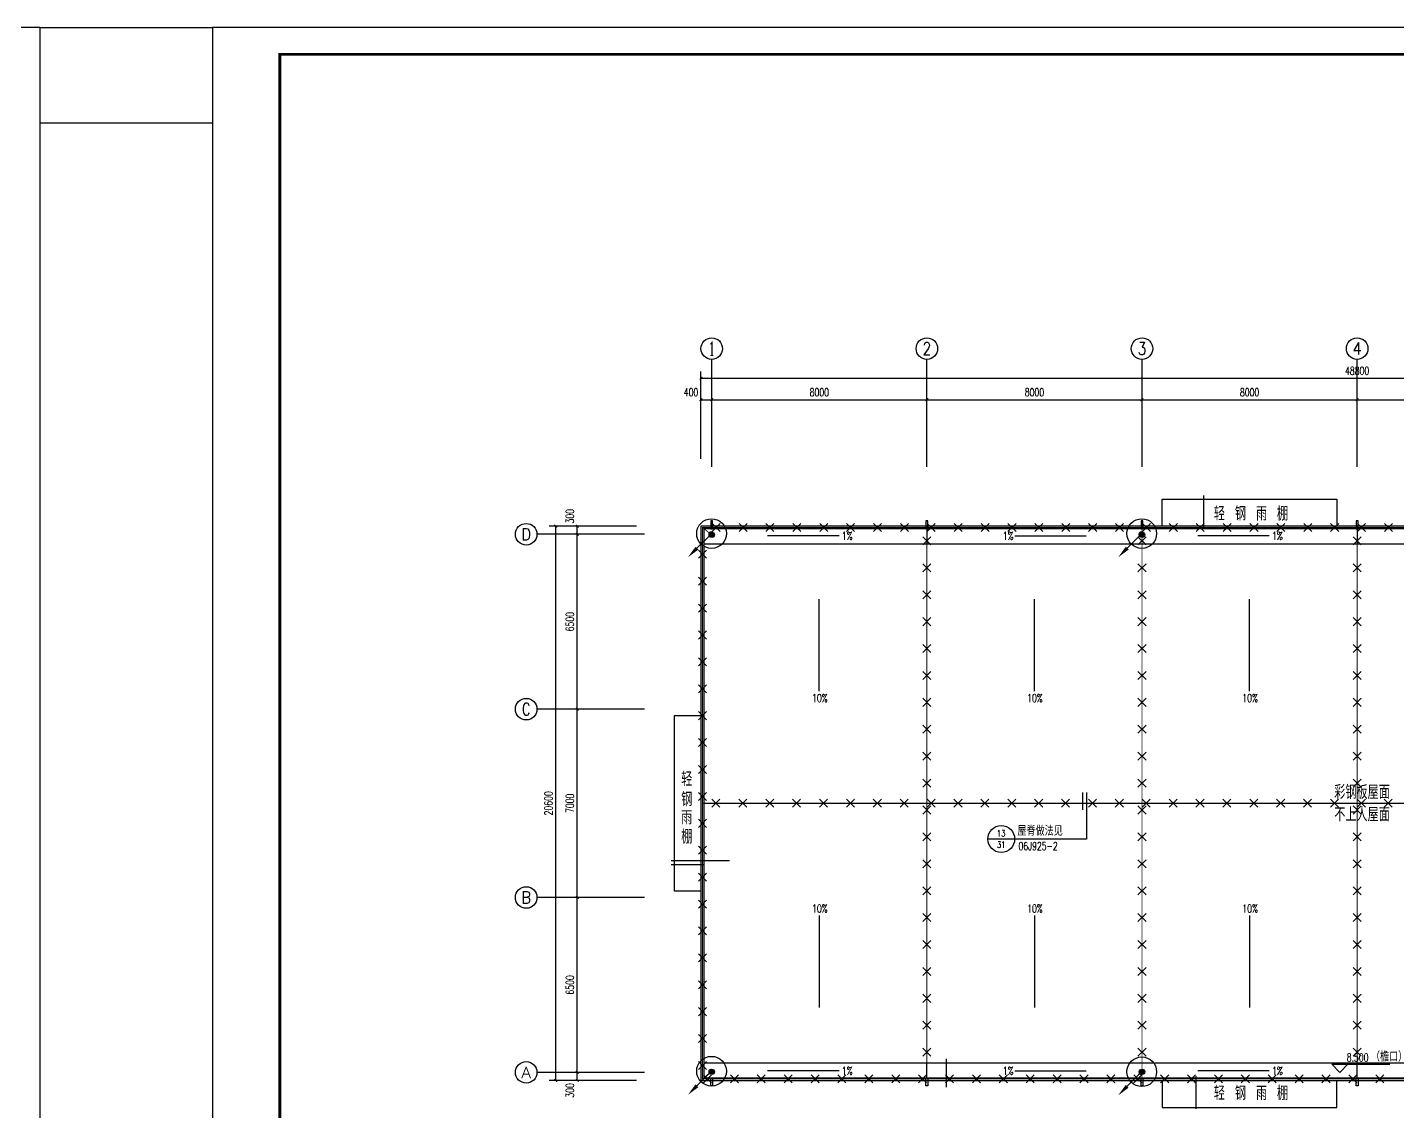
# Model space of a CAD drawing. Extents: x 1234595 to 2088511, y -80443 to 75292.
# Drawn here: x 1612292 to 1663244, y -41493 to -1201 of the extents above; entities that cross this region are included whole.
import ezdxf
from ezdxf.enums import TextEntityAlignment as Align

# ---------------------------------------------------------------- set-up
doc = ezdxf.new("R2010")
doc.units = 0
doc.header["$LTSCALE"] = 1000
doc.header["$MEASUREMENT"] = 0
doc.layers.get('0').update_dxf_attribs({"linetype": 'CONTINUOUS'})
doc.layers.get('Defpoints').update_dxf_attribs({"linetype": 'CONTINUOUS'})
doc.layers.add('_0', color=7, linetype='CONTINUOUS', lineweight=25)
for name, color, linetype in [('AXIS_TEXT', 7, 'CONTINUOUS'), ('LWIRE', 4, 'CONTINUOUS'), ('PUB_TITLE', 4, 'CONTINUOUS'), ('WIRE-避雷', 4, 'CONTINUOUS'), ('建筑底图', 251, 'CONTINUOUS')]:
    doc.layers.add(name, color=color, linetype=linetype)
doc.styles.add('_HZTXT', font='txt.shx', dxfattribs={"width": 0.8, "bigfont": 'HZTXT.shx'})
doc.styles.add('_TCH_AXIS', font='COMPLEX', dxfattribs={"bigfont": 'GBCBIG'})
doc.styles.add('_TCH_DIM', font='SIMPLEX', dxfattribs={"bigfont": 'GBCBIG'})
doc.styles.add('_TCH_DIM_T3', font='SIMPLEX', dxfattribs={"width": 0.705882, "bigfont": 'GBCBIG'})
doc.styles.add('_TCH_LABEL', font='COMPLEX', dxfattribs={"bigfont": 'GBCBIG'})
doc.styles.add('COMPLEX', font='COMPLEX')
doc.styles.get("Standard").update_dxf_attribs({"font": 'GBENOR', "bigfont": 'GBCBIG'})
doc.dimstyles.new('_TCH_ARCH&&100', dxfattribs={"dimtxt": 297.5, "dimasz": 100, "dimexe": 250, "dimexo": 300, "dimgap": 126.25, "dimtad": 1, "dimdec": 0, "dimzin": 0, "dimdsep": 46, "dimtxsty": '_TCH_DIM_T3', "dimblk": 'ARCHTICK', "dimcen": 0.09, "dimclrt": 7, "dimazin": 2, "dimtfac": 1, "dimtdec": 0, "dimtix": 1, "dimtmove": 2, "dimatfit": 3, "dimfxl": 0, "dimtolj": 1, "dimtzin": 0, "dimarcsym": 0})

# ---------------------------------------------------------------- blocks, each defined once
blk = doc.blocks.new('$TelecSys$00000009')
for p, q in [((-0.5, 0.5), (0.5, -0.5)), ((0.5, 0.5), (-0.5, -0.5))]:
    blk.add_line(p, q)
blk = doc.blocks.new('$TelecSys$00000080')
for p, q in [((-0.7, -0.7), (0, 0)), ((0.104, 0.104), (0.104, 0.104)), ((-0.104, -0.104), (-0.104, -0.104))]:
    blk.add_line(p, q)
at = {"const_width": 0.142}
blk.add_lwpolyline([(0.071, 0, 1), (-0.071, 0, 1)], format="xyb", close=True, dxfattribs=at)
blk.add_solid([(-0.63, -0.77), (-0.77, -0.63), (-1.15, -1.15)])
at = {"width": 0.8, "flags": 9}
blk.add_attdef('A', (0, 0), '', height=0.00002, rotation=180, dxfattribs=at)
blk = doc.blocks.new('_ArchTick')
at = {"color": 0, "linetype": 'ByBlock', "const_width": 0.4}
blk.add_lwpolyline([(-0.5, -0.5), (0.5, 0.5)], dxfattribs=at)
blk = doc.blocks.new('*D55')
at = {"layer": 'Defpoints', "color": 0, "transparency": 16777216}
for p in [(1632740, -40037), (1635240, -40037), (1635240, -40337)]:
    blk.add_point(p, dxfattribs=at)
at = {"layer": '建筑底图', "color": 0, "lineweight": -2, "transparency": 16777216}
for p, q in [((1634940, -40037), (1632490, -40037)), ((1632740, -40337), (1632740, -40037)), ((1634940, -40337), (1632490, -40337))]:
    blk.add_line(p, q, dxfattribs=at)
at = {"layer": '建筑底图', "color": 0, "lineweight": -2, "transparency": 16777216, "xscale": 100, "yscale": 100, "zscale": 100}
for p, rotation in [((1632740, -40037), 90), ((1632740, -40337), 270)]:
    blk.add_blockref('_ArchTick', p, dxfattribs=dict(at, rotation=rotation))
at = {"layer": '建筑底图', "color": 7, "transparency": 16777216, "insert": (1632465, -40707), "char_height": 297.5, "attachment_point": 5, "rotation": 90, "style": '_TCH_DIM_T3'}
blk.add_mtext('\\A1;300', dxfattribs=at)
blk = doc.blocks.new('*D56')
at = {"layer": 'Defpoints', "color": 0, "transparency": 16777216}
for p in [(1632740, -33537), (1635240, -33537), (1635240, -40037)]:
    blk.add_point(p, dxfattribs=at)
at = {"layer": '建筑底图', "color": 0, "lineweight": -2, "transparency": 16777216}
for p, q in [((1634940, -33537), (1632490, -33537)), ((1632740, -40037), (1632740, -33537)), ((1634940, -40037), (1632490, -40037))]:
    blk.add_line(p, q, dxfattribs=at)
at = {"layer": '建筑底图', "color": 0, "lineweight": -2, "transparency": 16777216, "xscale": 100, "yscale": 100, "zscale": 100}
for p, rotation in [((1632740, -33537), 90), ((1632740, -40037), 270)]:
    blk.add_blockref('_ArchTick', p, dxfattribs=dict(at, rotation=rotation))
at = {"layer": '建筑底图', "color": 7, "transparency": 16777216, "insert": (1632465, -36787), "char_height": 297.5, "attachment_point": 5, "rotation": 90, "style": '_TCH_DIM_T3'}
blk.add_mtext('\\A1;6500', dxfattribs=at)
blk = doc.blocks.new('*D57')
at = {"layer": 'Defpoints', "color": 0, "transparency": 16777216}
for p in [(1632740, -26537), (1635240, -26537), (1635240, -33537)]:
    blk.add_point(p, dxfattribs=at)
at = {"layer": '建筑底图', "color": 0, "lineweight": -2, "transparency": 16777216}
for p, q in [((1634940, -26537), (1632490, -26537)), ((1632740, -33537), (1632740, -26537)), ((1634940, -33537), (1632490, -33537))]:
    blk.add_line(p, q, dxfattribs=at)
at = {"layer": '建筑底图', "color": 0, "lineweight": -2, "transparency": 16777216, "xscale": 100, "yscale": 100, "zscale": 100}
for p, rotation in [((1632740, -26537), 90), ((1632740, -33537), 270)]:
    blk.add_blockref('_ArchTick', p, dxfattribs=dict(at, rotation=rotation))
at = {"layer": '建筑底图', "color": 7, "transparency": 16777216, "insert": (1632465, -30037), "char_height": 297.5, "attachment_point": 5, "rotation": 90, "style": '_TCH_DIM_T3'}
blk.add_mtext('\\A1;7000', dxfattribs=at)
blk = doc.blocks.new('*D58')
at = {"layer": 'Defpoints', "color": 0, "transparency": 16777216}
for p in [(1632740, -20037), (1635240, -20037), (1635240, -26537)]:
    blk.add_point(p, dxfattribs=at)
at = {"layer": '建筑底图', "color": 0, "lineweight": -2, "transparency": 16777216}
for p, q in [((1634940, -20037), (1632490, -20037)), ((1632740, -26537), (1632740, -20037)), ((1634940, -26537), (1632490, -26537))]:
    blk.add_line(p, q, dxfattribs=at)
at = {"layer": '建筑底图', "color": 0, "lineweight": -2, "transparency": 16777216, "xscale": 100, "yscale": 100, "zscale": 100}
for p, rotation in [((1632740, -20037), 90), ((1632740, -26537), 270)]:
    blk.add_blockref('_ArchTick', p, dxfattribs=dict(at, rotation=rotation))
at = {"layer": '建筑底图', "color": 7, "transparency": 16777216, "insert": (1632465, -23287), "char_height": 297.5, "attachment_point": 5, "rotation": 90, "style": '_TCH_DIM_T3'}
blk.add_mtext('\\A1;6500', dxfattribs=at)
blk = doc.blocks.new('*D59')
at = {"layer": 'Defpoints', "color": 0, "transparency": 16777216}
for p in [(1632740, -19737), (1635240, -19737), (1635240, -20037)]:
    blk.add_point(p, dxfattribs=at)
at = {"layer": '建筑底图', "color": 0, "lineweight": -2, "transparency": 16777216}
for p, q in [((1634940, -19737), (1632490, -19737)), ((1632740, -20037), (1632740, -19737)), ((1634940, -20037), (1632490, -20037))]:
    blk.add_line(p, q, dxfattribs=at)
at = {"layer": '建筑底图', "color": 0, "lineweight": -2, "transparency": 16777216, "xscale": 100, "yscale": 100, "zscale": 100}
for p, rotation in [((1632740, -19737), 90), ((1632740, -20037), 270)]:
    blk.add_blockref('_ArchTick', p, dxfattribs=dict(at, rotation=rotation))
at = {"layer": '建筑底图', "color": 7, "transparency": 16777216, "insert": (1632465, -19367), "char_height": 297.5, "attachment_point": 5, "rotation": 90, "style": '_TCH_DIM_T3'}
blk.add_mtext('\\A1;300', dxfattribs=at)
blk = doc.blocks.new('*D60')
at = {"layer": 'Defpoints', "color": 0, "transparency": 16777216}
for p in [(1631940, -19737), (1635240, -19737), (1635240, -40337)]:
    blk.add_point(p, dxfattribs=at)
at = {"layer": '建筑底图', "color": 0, "lineweight": -2, "transparency": 16777216}
for p, q in [((1634940, -19737), (1631690, -19737)), ((1631940, -40337), (1631940, -19737)), ((1634940, -40337), (1631690, -40337))]:
    blk.add_line(p, q, dxfattribs=at)
at = {"layer": '建筑底图', "color": 0, "lineweight": -2, "transparency": 16777216, "xscale": 100, "yscale": 100, "zscale": 100}
for p, rotation in [((1631940, -19737), 90), ((1631940, -40337), 270)]:
    blk.add_blockref('_ArchTick', p, dxfattribs=dict(at, rotation=rotation))
at = {"layer": '建筑底图', "color": 7, "transparency": 16777216, "insert": (1631665, -30037), "char_height": 297.5, "attachment_point": 5, "rotation": 90, "style": '_TCH_DIM_T3'}
blk.add_mtext('\\A1;20600', dxfattribs=at)
blk = doc.blocks.new('_AXISO')
blk.add_circle((0, 0), 0.5)
at = {"layer": 'AXIS_TEXT', "style": 'COMPLEX', "width": 1.041667}
blk.add_attdef('A', text='', height=0.56, dxfattribs=at).set_placement((-0.25, -0.28), (0.25, -0.28), align=Align.FIT)
blk = doc.blocks.new('*D67')
at = {"layer": 'Defpoints', "color": 0, "transparency": 16777216}
for p in [(1637740, -15037), (1637340, -17537), (1637740, -17537)]:
    blk.add_point(p, dxfattribs=at)
at = {"layer": '建筑底图', "color": 0, "lineweight": -2, "transparency": 16777216}
for p, q in [((1637340, -17237), (1637340, -14787)), ((1637340, -15037), (1637740, -15037)), ((1637740, -17237), (1637740, -14787))]:
    blk.add_line(p, q, dxfattribs=at)
at = {"layer": '建筑底图', "color": 0, "lineweight": -2, "transparency": 16777216, "xscale": 100, "yscale": 100, "zscale": 100, "rotation": 180}
blk.add_blockref('_ArchTick', (1637340, -15037), dxfattribs=at)
at = {"layer": '建筑底图', "color": 0, "lineweight": -2, "transparency": 16777216, "xscale": 100, "yscale": 100, "zscale": 100}
blk.add_blockref('_ArchTick', (1637740, -15037), dxfattribs=at)
at = {"layer": '建筑底图', "color": 7, "transparency": 16777216, "insert": (1636970, -14762), "char_height": 297.5, "attachment_point": 5, "style": '_TCH_DIM_T3'}
blk.add_mtext('\\A1;400', dxfattribs=at)
blk = doc.blocks.new('*D68')
at = {"layer": 'Defpoints', "color": 0, "transparency": 16777216}
for p in [(1645740, -15037), (1637740, -17537), (1645740, -17537)]:
    blk.add_point(p, dxfattribs=at)
at = {"layer": '建筑底图', "color": 0, "lineweight": -2, "transparency": 16777216}
for p, q in [((1637740, -17237), (1637740, -14787)), ((1637740, -15037), (1645740, -15037)), ((1645740, -17237), (1645740, -14787))]:
    blk.add_line(p, q, dxfattribs=at)
at = {"layer": '建筑底图', "color": 0, "lineweight": -2, "transparency": 16777216, "xscale": 100, "yscale": 100, "zscale": 100, "rotation": 180}
blk.add_blockref('_ArchTick', (1637740, -15037), dxfattribs=at)
at = {"layer": '建筑底图', "color": 0, "lineweight": -2, "transparency": 16777216, "xscale": 100, "yscale": 100, "zscale": 100}
blk.add_blockref('_ArchTick', (1645740, -15037), dxfattribs=at)
at = {"layer": '建筑底图', "color": 7, "transparency": 16777216, "insert": (1641740, -14762), "char_height": 297.5, "attachment_point": 5, "style": '_TCH_DIM_T3'}
blk.add_mtext('\\A1;8000', dxfattribs=at)
blk = doc.blocks.new('*D69')
at = {"layer": 'Defpoints', "color": 0, "transparency": 16777216}
for p in [(1653740, -15037), (1645740, -17537), (1653740, -17537)]:
    blk.add_point(p, dxfattribs=at)
at = {"layer": '建筑底图', "color": 0, "lineweight": -2, "transparency": 16777216}
for p, q in [((1645740, -17237), (1645740, -14787)), ((1645740, -15037), (1653740, -15037)), ((1653740, -17237), (1653740, -14787))]:
    blk.add_line(p, q, dxfattribs=at)
at = {"layer": '建筑底图', "color": 0, "lineweight": -2, "transparency": 16777216, "xscale": 100, "yscale": 100, "zscale": 100, "rotation": 180}
blk.add_blockref('_ArchTick', (1645740, -15037), dxfattribs=at)
at = {"layer": '建筑底图', "color": 0, "lineweight": -2, "transparency": 16777216, "xscale": 100, "yscale": 100, "zscale": 100}
blk.add_blockref('_ArchTick', (1653740, -15037), dxfattribs=at)
at = {"layer": '建筑底图', "color": 7, "transparency": 16777216, "insert": (1649740, -14762), "char_height": 297.5, "attachment_point": 5, "style": '_TCH_DIM_T3'}
blk.add_mtext('\\A1;8000', dxfattribs=at)
blk = doc.blocks.new('*D70')
at = {"layer": 'Defpoints', "color": 0, "transparency": 16777216}
for p in [(1661740, -15037), (1653740, -17537), (1661740, -17537)]:
    blk.add_point(p, dxfattribs=at)
at = {"layer": '建筑底图', "color": 0, "lineweight": -2, "transparency": 16777216}
for p, q in [((1653740, -17237), (1653740, -14787)), ((1653740, -15037), (1661740, -15037)), ((1661740, -17237), (1661740, -14787))]:
    blk.add_line(p, q, dxfattribs=at)
at = {"layer": '建筑底图', "color": 0, "lineweight": -2, "transparency": 16777216, "xscale": 100, "yscale": 100, "zscale": 100, "rotation": 180}
blk.add_blockref('_ArchTick', (1653740, -15037), dxfattribs=at)
at = {"layer": '建筑底图', "color": 0, "lineweight": -2, "transparency": 16777216, "xscale": 100, "yscale": 100, "zscale": 100}
blk.add_blockref('_ArchTick', (1661740, -15037), dxfattribs=at)
at = {"layer": '建筑底图', "color": 7, "transparency": 16777216, "insert": (1657740, -14762), "char_height": 297.5, "attachment_point": 5, "style": '_TCH_DIM_T3'}
blk.add_mtext('\\A1;8000', dxfattribs=at)
blk = doc.blocks.new('*D71')
at = {"layer": 'Defpoints', "color": 0, "transparency": 16777216}
for p in [(1669740, -15037), (1661740, -17537), (1669740, -17537)]:
    blk.add_point(p, dxfattribs=at)
at = {"layer": '建筑底图', "color": 0, "lineweight": -2, "transparency": 16777216}
for p, q in [((1661740, -17237), (1661740, -14787)), ((1661740, -15037), (1669740, -15037)), ((1669740, -17237), (1669740, -14787))]:
    blk.add_line(p, q, dxfattribs=at)
at = {"layer": '建筑底图', "color": 0, "lineweight": -2, "transparency": 16777216, "xscale": 100, "yscale": 100, "zscale": 100, "rotation": 180}
blk.add_blockref('_ArchTick', (1661740, -15037), dxfattribs=at)
at = {"layer": '建筑底图', "color": 0, "lineweight": -2, "transparency": 16777216, "xscale": 100, "yscale": 100, "zscale": 100}
blk.add_blockref('_ArchTick', (1669740, -15037), dxfattribs=at)
at = {"layer": '建筑底图', "color": 7, "transparency": 16777216, "insert": (1665740, -14762), "char_height": 297.5, "attachment_point": 5, "style": '_TCH_DIM_T3'}
blk.add_mtext('\\A1;8000', dxfattribs=at)
blk = doc.blocks.new('*D75')
at = {"layer": 'Defpoints', "color": 0, "transparency": 16777216}
for p in [(1686140, -14237), (1637340, -17537), (1686140, -17537)]:
    blk.add_point(p, dxfattribs=at)
at = {"layer": '建筑底图', "color": 0, "lineweight": -2, "transparency": 16777216}
for p, q in [((1637340, -17237), (1637340, -13987)), ((1637340, -14237), (1686140, -14237)), ((1686140, -17237), (1686140, -13987))]:
    blk.add_line(p, q, dxfattribs=at)
at = {"layer": '建筑底图', "color": 0, "lineweight": -2, "transparency": 16777216, "xscale": 100, "yscale": 100, "zscale": 100, "rotation": 180}
blk.add_blockref('_ArchTick', (1637340, -14237), dxfattribs=at)
at = {"layer": '建筑底图', "color": 0, "lineweight": -2, "transparency": 16777216, "xscale": 100, "yscale": 100, "zscale": 100}
blk.add_blockref('_ArchTick', (1686140, -14237), dxfattribs=at)
at = {"layer": '建筑底图', "color": 7, "transparency": 16777216, "insert": (1661740, -13962), "char_height": 297.5, "attachment_point": 5, "style": '_TCH_DIM_T3'}
blk.add_mtext('\\A1;48800', dxfattribs=at)

msp = doc.modelspace()

# ---------------------------------------------------------------- linework, layer by layer
at = {"color": 3}
for centre in [(1637731.9, -20013.4), (1653731.9, -20013.4), (1637731.9, -39992.4), (1653731.9, -40011.4)]:
    msp.add_circle(centre, 552, dxfattribs=at)
at = {"layer": '_0', "color": 0}
msp.add_lwpolyline([(1612766.6, -1200.6), (1619179, -1200.6), (1619179, -4754), (1612766.6, -4754)], close=True, dxfattribs=at)
at = {"layer": 'PUB_TITLE', "color": 4}
for points in [[(1528666.6, -60600.6), (1612766.6, -60600.6), (1612766.6, -1200.6), (1528666.6, -1200.6)], [(1619179, -60600.6), (1703279, -60600.6), (1703279, -1200.6), (1619179, -1200.6)]]:
    msp.add_lwpolyline(points, close=True, dxfattribs=at)
at = {"layer": 'PUB_TITLE', "color": 4, "const_width": 100}
msp.add_lwpolyline([(1621679, -59600.6), (1702279, -59600.6), (1702279, -2200.6), (1621679, -2200.6)], close=True, dxfattribs=at)
at = {"layer": 'WIRE-避雷', "const_width": 30}
for points in [[(1637396.5, -19784.8), (1686082, -19784.5), (1686082, -40280.4), (1637396.5, -40280.4), (1637396.5, -19784.8)], [(1637708.1, -20036.9), (1637396.5, -19784.8)], [(1637396.5, -30032.6), (1686082, -30032.6)], [(1637714.6, -40009.4), (1637396.5, -40280.4)]]:
    msp.add_lwpolyline(points, dxfattribs=at)
at = {"layer": 'WIRE-避雷', "color": 0, "const_width": 30}
for points in [[(1645739.9, -19784.8), (1645739.9, -40280.4)], [(1653739.8, -19784.7), (1653739.8, -40280.4)], [(1661739.3, -19784.7), (1661739.8, -40280.4)]]:
    msp.add_lwpolyline(points, dxfattribs=at)
at = {"layer": '建筑底图'}
for p, q in [((1637739.8, -17536.9), (1637739.8, -13536.9)), ((1645739.8, -17536.9), (1645739.8, -13536.9)), ((1653739.8, -17536.9), (1653739.8, -13536.9)), ((1661739.8, -17536.9), (1661739.8, -13536.9)), ((1635239.8, -20036.9), (1631239.8, -20036.9)), ((1635239.8, -26536.9), (1631239.8, -26536.9)), ((1637439.8, -30036.9), (1686039.8, -30036.9)), ((1651676, -29640.6), (1651676, -31363.5)), ((1649003.8, -31363.5), (1648003.8, -31363.5)), ((1651676, -31363.5), (1649003.8, -31363.5)), ((1636236.2, -32156.3), (1638395.4, -32156.3)), ((1635239.8, -33536.9), (1631239.8, -33536.9)), ((1661097.2, -40036.9), (1660797.2, -39736.9)), ((1660797.2, -39736.9), (1662955.4, -39736.9)), ((1661097.2, -40036.9), (1661397.2, -39736.9)), ((1635239.8, -40036.9), (1631239.8, -40036.9))]:
    msp.add_line(p, q, dxfattribs=at)
for points in [[(1654489.8, -19736.9), (1654489.8, -18736.9), (1660989.8, -18736.9), (1660989.8, -19736.9)], [(1656039.4, -19802.9), (1656039.4, -18593.1)], [(1645739.8, -19836.9), (1645739.8, -20386.9)], [(1661739.8, -19836.9), (1661739.8, -20386.9)], [(1642472.5, -20095.1), (1640113.3, -20095.1), (1639813.3, -20095.1)], [(1649007.2, -20095.1), (1651366.4, -20095.1), (1651666.4, -20095.1)], [(1658472.5, -20095.1), (1656113.3, -20095.1), (1655813.3, -20095.1)], [(1637439.8, -20386.9), (1686039.8, -20386.9)], [(1641739.8, -25873.2), (1641739.8, -22747.3), (1641739.8, -22447.3)], [(1649739.8, -25873.2), (1649739.8, -22747.3), (1649739.8, -22447.3)], [(1657739.8, -25873.2), (1657739.8, -22747.3), (1657739.8, -22447.3)], [(1637339.8, -26786.9), (1636339.8, -26786.9), (1636339.8, -33286.9), (1637339.8, -33286.9)], [(1651526, -29640.6), (1651526, -30277.9)], [(1636236.2, -32306.3), (1637445.9, -32306.3)], [(1641739.8, -34200.6), (1641739.8, -37326.5), (1641739.8, -37626.5)], [(1649739.8, -34200.6), (1649739.8, -37326.5), (1649739.8, -37626.5)], [(1657739.8, -34200.6), (1657739.8, -37326.5), (1657739.8, -37626.5)], [(1637439.8, -39686.9), (1686039.8, -39686.9)], [(1645739.8, -40236.9), (1645739.8, -39686.9)], [(1646454.3, -39529.5), (1646454.3, -40582.1)], [(1661739.8, -40236.9), (1661739.8, -39686.9)], [(1642472.5, -39978.7), (1640113.3, -39978.7), (1639813.3, -39978.7)], [(1649007.2, -39978.7), (1651366.4, -39978.7), (1651666.4, -39978.7)], [(1655739.4, -40176.3), (1655739.4, -41386)], [(1658472.5, -39978.7), (1656113.3, -39978.7), (1655813.3, -39978.7)], [(1654489.8, -40336.9), (1654489.8, -41336.9), (1660989.8, -41336.9), (1660989.8, -40336.9)]]:
    msp.add_lwpolyline(points, dxfattribs=at)
for points in [[(1686139.8, -19736.9), (1637339.8, -19736.9), (1637339.8, -40336.9), (1686139.8, -40336.9)], [(1686039.8, -19836.9), (1637439.8, -19836.9), (1637439.8, -40236.9), (1686039.8, -40236.9)], [(1637707, -19836.9), (1637772.6, -19836.9), (1637772.6, -19536.9), (1637707, -19536.9)], [(1645707, -19836.9), (1645772.6, -19836.9), (1645772.6, -19536.9), (1645707, -19536.9)], [(1653707, -19836.9), (1653772.6, -19836.9), (1653772.6, -19536.9), (1653707, -19536.9)], [(1661707, -19836.9), (1661772.6, -19836.9), (1661772.6, -19536.9), (1661707, -19536.9)], [(1637707, -40236.9), (1637772.6, -40236.9), (1637772.6, -40536.9), (1637707, -40536.9)], [(1645707, -40236.9), (1645772.6, -40236.9), (1645772.6, -40536.9), (1645707, -40536.9)], [(1653707, -40236.9), (1653772.6, -40236.9), (1653772.6, -40536.9), (1653707, -40536.9)], [(1661707, -40236.9), (1661772.6, -40236.9), (1661772.6, -40536.9), (1661707, -40536.9)]]:
    msp.add_lwpolyline(points, close=True, dxfattribs=at)
for centre, radius in [((1637739.8, -20057.9), 100), ((1637739.8, -20057.9), 80), ((1653739.8, -20057.9), 100), ((1653739.8, -20057.9), 80), ((1648503.8, -31363.5), 500), ((1637739.8, -40015.9), 100), ((1637739.8, -40015.9), 80), ((1653739.8, -40015.9), 100), ((1653739.8, -40015.9), 80)]:
    msp.add_circle(centre, radius, dxfattribs=at)

# ---------------------------------------------------------------- block references
at = {"layer": 'LWIRE', "color": 0, "xscale": 300, "yscale": 300, "zscale": 300}
for p in [(1637904.3, -19784.5), (1638904.3, -19784.5), (1639904.3, -19784.5), (1640904.3, -19784.5), (1641904.3, -19784.5), (1642904.3, -19784.5), (1643904.3, -19784.5), (1644904.3, -19784.5), (1645904.3, -19784.5), (1646904.3, -19784.5), (1647904.3, -19784.5), (1648904.3, -19784.5), (1649904.3, -19784.5), (1650904.3, -19784.5), (1651904.3, -19784.5), (1652904.3, -19784.5), (1653904.3, -19784.5), (1654904.3, -19784.5), (1655904.3, -19784.5), (1656904.3, -19784.5), (1657904.3, -19784.5), (1658904.3, -19784.5), (1659904.3, -19784.5), (1660904.3, -19784.5), (1661904.3, -19784.5), (1662904.3, -19784.5), (1637896.5, -30032.6), (1638896.5, -30032.6), (1639896.5, -30032.6), (1640896.5, -30032.6), (1641896.5, -30032.6), (1642896.5, -30032.6), (1643896.5, -30032.6), (1644896.5, -30032.6), (1645896.5, -30032.6), (1646896.5, -30032.6), (1647896.5, -30032.6), (1648896.5, -30032.6), (1649896.5, -30032.6), (1650896.5, -30032.6), (1651896.5, -30032.6), (1652896.5, -30032.6), (1653896.5, -30032.6), (1654896.5, -30032.6), (1655896.5, -30032.6), (1656896.5, -30032.6), (1657896.5, -30032.6), (1658896.5, -30032.6), (1659896.5, -30032.6), (1660896.5, -30032.6), (1661896.5, -30032.6), (1662896.5, -30032.6)]:
    msp.add_blockref('$TelecSys$00000009', p, dxfattribs=at)
at = {"layer": 'LWIRE', "xscale": 750, "yscale": 750, "zscale": 750}
for p in [(1637714.6, -20030.4), (1653714.6, -20030.3), (1637714.6, -40009.4), (1653714.6, -40028.4)]:
    msp.add_blockref('$TelecSys$00000080', p, dxfattribs=at)
at = {"layer": 'LWIRE', "color": 0, "xscale": 300, "yscale": 300, "zscale": 300}
for p, rotation in [((1645739.9, -20284.8), 270), ((1653739.8, -20284.7), 270), ((1661739.3, -20284.7), 270.0015985406595), ((1637396.5, -20780.4), 90), ((1645739.9, -21284.8), 270), ((1653739.8, -21284.7), 270), ((1661739.3, -21284.7), 270.0015985406595), ((1637396.5, -21780.4), 90), ((1645739.9, -22284.8), 270), ((1653739.8, -22284.7), 270), ((1661739.3, -22284.7), 270.0015985406595), ((1637396.5, -22780.4), 90), ((1645739.9, -23284.8), 270), ((1653739.8, -23284.7), 270), ((1661739.4, -23284.7), 270.0015985406595), ((1637396.5, -23780.4), 90), ((1645739.9, -24284.8), 270), ((1653739.8, -24284.7), 270), ((1661739.4, -24284.7), 270.0015985406595), ((1637396.5, -24780.4), 90), ((1645739.9, -25284.8), 270), ((1653739.8, -25284.7), 270), ((1661739.4, -25284.7), 270.0015985406595), ((1637396.5, -25780.4), 90), ((1645739.9, -26284.8), 270), ((1653739.8, -26284.7), 270), ((1661739.5, -26284.7), 270.0015985406595), ((1637396.5, -26780.4), 90), ((1645739.9, -27284.8), 270), ((1653739.8, -27284.7), 270), ((1661739.5, -27284.7), 270.0015985406595), ((1637396.5, -27780.4), 90), ((1645739.9, -28284.8), 270), ((1653739.8, -28284.7), 270), ((1661739.5, -28284.7), 270.0015985406595), ((1637396.5, -28780.4), 90), ((1645739.9, -29284.8), 270), ((1653739.8, -29284.7), 270), ((1661739.5, -29284.7), 270.0015985406595), ((1637396.5, -29780.4), 90), ((1645739.9, -30284.8), 270), ((1653739.8, -30284.7), 270), ((1661739.6, -30284.7), 270.0015985406595), ((1637396.5, -30780.4), 90), ((1645739.9, -31284.8), 270), ((1653739.8, -31284.7), 270), ((1661739.6, -31284.7), 270.0015985406595), ((1637396.5, -31780.4), 90), ((1645739.9, -32284.8), 270), ((1653739.8, -32284.7), 270), ((1661739.6, -32284.7), 270.0015985406595), ((1637396.5, -32780.4), 90), ((1645739.9, -33284.8), 270), ((1653739.8, -33284.7), 270), ((1661739.6, -33284.7), 270.0015985406595), ((1637396.5, -33780.4), 90), ((1645739.9, -34284.8), 270), ((1653739.8, -34284.7), 270), ((1661739.7, -34284.7), 270.0015985406595), ((1637396.5, -34780.4), 90), ((1645739.9, -35284.8), 270), ((1653739.8, -35284.7), 270), ((1661739.7, -35284.7), 270.0015985406595), ((1637396.5, -35780.4), 90), ((1645739.9, -36284.8), 270), ((1653739.8, -36284.7), 270), ((1661739.7, -36284.7), 270.0015985406595), ((1637396.5, -36780.4), 90), ((1645739.9, -37284.8), 270), ((1653739.8, -37284.7), 270), ((1661739.8, -37284.7), 270.0015985406595), ((1637396.5, -37780.4), 90), ((1645739.9, -38284.8), 270), ((1653739.8, -38284.7), 270), ((1661739.8, -38284.7), 270.0015985406595), ((1637396.5, -38780.4), 90), ((1645739.9, -39284.8), 270), ((1653739.8, -39284.7), 270), ((1661739.8, -39284.7), 270.0015985406595), ((1637396.5, -39780.4), 90), ((1637582, -40280.4), 180), ((1638582, -40280.4), 180), ((1639582, -40280.4), 180), ((1640582, -40280.4), 180), ((1641582, -40280.4), 180), ((1642582, -40280.4), 180), ((1643582, -40280.4), 180), ((1644582, -40280.4), 180), ((1645582, -40280.4), 180), ((1646582, -40280.4), 180), ((1647582, -40280.4), 180), ((1648582, -40280.4), 180), ((1649582, -40280.4), 180), ((1650582, -40280.4), 180), ((1651582, -40280.4), 180), ((1652582, -40280.4), 180), ((1653582, -40280.4), 180), ((1654582, -40280.4), 180), ((1655582, -40280.4), 180), ((1656582, -40280.4), 180), ((1657582, -40280.4), 180), ((1658582, -40280.4), 180), ((1659582, -40280.4), 180), ((1660582, -40280.4), 180), ((1661582, -40280.4), 180), ((1662582, -40280.4), 180)]:
    msp.add_blockref('$TelecSys$00000009', p, dxfattribs=dict(at, rotation=rotation))
at = {"layer": '建筑底图'}
ref = msp.add_blockref('_AXISO', (1637739.8, -13136.9), dxfattribs=dict(at, xscale=800, yscale=800, zscale=800))
ref.add_attrib('A', '1', dxfattribs={"layer": 'AXIS_TEXT', "color": 0, "height": 514.7, "style": '_TCH_AXIS'}).set_placement((1637629.5, -13394.2), (1637850.1, -13394.2), align=Align.FIT)
ref = msp.add_blockref('_AXISO', (1645739.8, -13136.9), dxfattribs=dict(at, xscale=800, yscale=800, zscale=800))
ref.add_attrib('A', '2', dxfattribs={"layer": 'AXIS_TEXT', "color": 0, "height": 465.9, "style": '_TCH_AXIS'}).set_placement((1645584.5, -13369.9), (1645895.2, -13369.9), align=Align.FIT)
ref = msp.add_blockref('_AXISO', (1653739.8, -13136.9), dxfattribs=dict(at, xscale=800, yscale=800, zscale=800))
ref.add_attrib('A', '3', dxfattribs={"layer": 'AXIS_TEXT', "color": 0, "height": 465.9, "style": '_TCH_AXIS'}).set_placement((1653584.5, -13369.9), (1653895.2, -13369.9), align=Align.FIT)
ref = msp.add_blockref('_AXISO', (1661739.8, -13136.9), dxfattribs=dict(at, xscale=800, yscale=800, zscale=800))
ref.add_attrib('A', '4', dxfattribs={"layer": 'AXIS_TEXT', "color": 0, "height": 445.4, "style": '_TCH_AXIS'}).set_placement((1661570.2, -13359.6), (1661909.5, -13359.6), align=Align.FIT)
ref = msp.add_blockref('_AXISO', (1630839.8, -20036.9), dxfattribs=dict(at, xscale=800, yscale=800, zscale=800))
ref.add_attrib('A', 'D', dxfattribs={"layer": 'AXIS_TEXT', "color": 0, "height": 435.3, "style": '_TCH_AXIS'}).set_placement((1630663.7, -20254.5), (1631016, -20254.5), align=Align.FIT)
ref = msp.add_blockref('_AXISO', (1630839.8, -26536.9), dxfattribs=dict(at, xscale=800, yscale=800, zscale=800))
ref.add_attrib('A', 'C', dxfattribs={"layer": 'AXIS_TEXT', "color": 0, "height": 455.7, "style": '_TCH_AXIS'}).set_placement((1630677.1, -26764.7), (1631002.6, -26764.7), align=Align.FIT)
ref = msp.add_blockref('_AXISO', (1630839.8, -33536.9), dxfattribs=dict(at, xscale=800, yscale=800, zscale=800))
ref.add_attrib('A', 'B', dxfattribs={"layer": 'AXIS_TEXT', "color": 0, "height": 435.3, "style": '_TCH_AXIS'}).set_placement((1630663.7, -33754.5), (1631016, -33754.5), align=Align.FIT)
ref = msp.add_blockref('_AXISO', (1630839.8, -40036.9), dxfattribs=dict(at, xscale=800, yscale=800, zscale=800))
ref.add_attrib('A', 'A', dxfattribs={"layer": 'AXIS_TEXT', "color": 0, "height": 425.2, "style": '_TCH_AXIS'}).set_placement((1630657.6, -40249.5), (1631022.1, -40249.5), align=Align.FIT)

# ---------------------------------------------------------------- texts
for s, height, style, width, p in [('轻 钢 雨 棚', 517.24, '_HZTXT', 0.8, (1656411.3, -19528.5)), ('1%%%', 297.5, '_TCH_DIM', 0.705882, (1642577.5, -20243.8)), ('1%%%', 297.5, '_TCH_DIM', 0.705882, (1648562.2, -20243.8)), ('1%%%', 297.5, '_TCH_DIM', 0.705882, (1658577.5, -20243.8)), ('10%', 297.5, '_TCH_DIM', 0.705882, (1641469.8, -26275.7)), ('10%', 297.5, '_TCH_DIM', 0.705882, (1649469.8, -26275.7)), ('10%', 297.5, '_TCH_DIM', 0.705882, (1657469.8, -26275.7)), ('轻', 517.2, '_HZTXT', 0.8, (1636605.1, -29392.2)), ('彩钢板屋面', 517.24, '_HZTXT', 0.8, (1660887.5, -29877.5)), ('钢', 517.2, '_HZTXT', 0.8, (1636605.1, -30147.1)), ('雨', 517.2, '_HZTXT', 0.8, (1636605.1, -30824.3)), ('不上人屋面', 517.24, '_HZTXT', 0.8, (1660887.5, -30710.8)), ('棚', 517.2, '_HZTXT', 0.8, (1636605.1, -31533.1)), ('06J925-2', 297.5, '_TCH_DIM', 0.705882, (1649147.1, -31773.8)), ('10%', 297.5, '_TCH_DIM', 0.705882, (1641469.8, -34095.6)), ('10%', 297.5, '_TCH_DIM', 0.705882, (1649469.8, -34095.6)), ('10%', 297.5, '_TCH_DIM', 0.705882, (1657469.8, -34095.6)), ('8.500', 297.5, '_TCH_DIM', 0.705882, (1661353.6, -39631.9)), ('1%%%', 297.5, '_TCH_DIM', 0.705882, (1642577.5, -40127.4)), ('1%%%', 297.5, '_TCH_DIM', 0.705882, (1648562.2, -40127.4)), ('1%%%', 297.5, '_TCH_DIM', 0.705882, (1658577.5, -40127.4)), ('轻 钢 雨 棚', 517.24, '_HZTXT', 0.8, (1656411.3, -41066.6))]:
    msp.add_text(s, height=height, dxfattribs=dict(at, style=style, width=width)).set_placement(p)
at = {"layer": '建筑底图', "style": '_TCH_LABEL'}
for s, height, p, p2 in [('13', 230.99, (1648344.3, -31266.3), (1648663.3, -31266.3)), ('31', 233.24, (1648348.3, -31693.5), (1648659.3, -31693.5))]:
    msp.add_text(s, height=height, dxfattribs=at).set_placement(p, p2, align=Align.FIT)
at = {"layer": '建筑底图', "style": '_TCH_DIM'}
for s, p in [('屋脊做法见', (1649106.8, -31240.2)), ('（檐口）', (1662253.6, -39631.9))]:
    msp.add_text(s, height=337.59, dxfattribs=at).set_placement(p)

# ---------------------------------------------------------------- dimensions: what is measured, and where the dimension line sits
at = {"layer": '建筑底图'}
for p1, p2, distance, picture, middle in [((1637339.8, -17536.9), (1686139.8, -17536.9), 3300, '*D75', (1661739.8, -13961.9)), ((1637739.8, -17536.9), (1645739.8, -17536.9), 2500, '*D68', (1641739.8, -14761.9)), ((1645739.8, -17536.9), (1653739.8, -17536.9), 2500, '*D69', (1649739.8, -14761.9)), ((1653739.8, -17536.9), (1661739.8, -17536.9), 2500, '*D70', (1657739.8, -14761.9)), ((1661739.8, -17536.9), (1669739.8, -17536.9), 2500, '*D71', (1665739.8, -14761.9)), ((1635239.8, -40336.9), (1635239.8, -19736.9), 3300, '*D60', (1631664.8, -30036.9)), ((1635239.8, -26536.9), (1635239.8, -20036.9), 2500, '*D58', (1632464.8, -23286.9)), ((1635239.8, -33536.9), (1635239.8, -26536.9), 2500, '*D57', (1632464.8, -30036.9)), ((1635239.8, -40036.9), (1635239.8, -33536.9), 2500, '*D56', (1632464.8, -36786.9))]:
    dim = msp.add_aligned_dim(p1=p1, p2=p2, distance=distance, dimstyle='_TCH_ARCH&&100', dxfattribs=at)
    dim.commit()
    dim.dimension.update_dxf_attribs({"geometry": picture, "text_midpoint": middle})
for base, p1, p2, angle, picture, middle in [((1637739.8, -15036.9), (1637339.8, -17536.9), (1637739.8, -17536.9), 360, '*D67', (1636969.8, -14761.9)), ((1632739.8, -19736.9), (1635239.8, -20036.9), (1635239.8, -19736.9), 90, '*D59', (1632464.8, -19366.9)), ((1632739.8, -40036.9), (1635239.8, -40336.9), (1635239.8, -40036.9), 90, '*D55', (1632464.8, -40706.9))]:
    dim = msp.add_linear_dim(base=base, p1=p1, p2=p2, angle=angle, dimstyle='_TCH_ARCH&&100', dxfattribs=at)
    dim.commit()
    dim.dimension.update_dxf_attribs({"geometry": picture, "text_midpoint": middle, "dimtype": 161})

doc.saveas('drawing.dxf')
